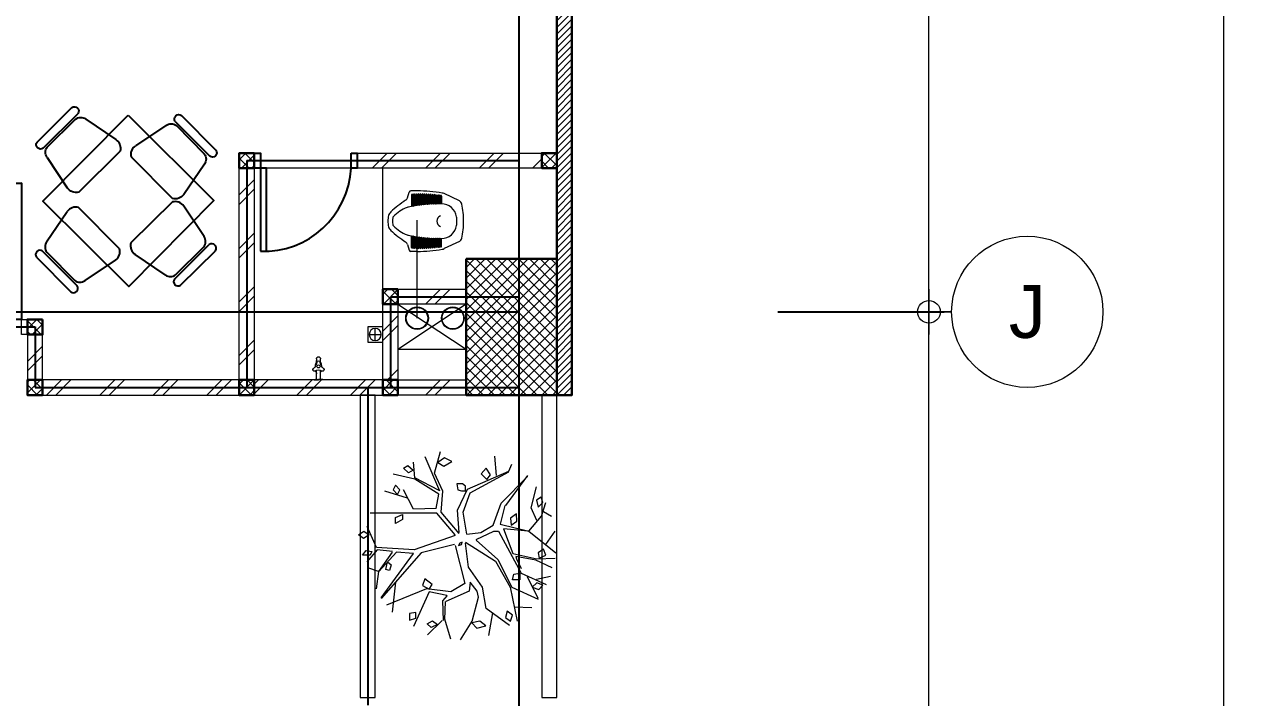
# Model space of a CAD drawing. Header units: millimetres. Extents: x -324 to 75, y -297 to 70.
# Drawn here: x -13.98 to -5.9, y 46.33 to 50.78 of the extents above; entities that cross this region are included whole.
import ezdxf
from ezdxf.enums import TextEntityAlignment as Align

# ---------------------------------------------------------------- set-up
doc = ezdxf.new("R2010")
doc.units = ezdxf.units.MM
doc.layers.get('defpoints').update_dxf_attribs({"color": 1})
for name, color, linetype, lineweight in [('ars', 11, 'Continuous', 0), ('KOL', 1, 'Continuous', 30), ('KOLOM', 4, 'Continuous', 9), ('lan', 7, 'Continuous', 15), ('POHON', 62, 'Continuous', 5), ('SANITAIR', 15, 'Continuous', 9), ('tem', 5, 'Continuous', 20), ('u', 6, 'Continuous', 20)]:
    doc.layers.add(name, color=color, linetype=linetype, lineweight=lineweight)
doc.layers.add('as', color=1, linetype='Continuous', plot=False)
doc.layers.add('FURNITURE', color=68, linetype='Continuous')
doc.layers.add('Kusen', color=30, linetype='Continuous')
doc.styles.add('ATTR', font='romans.shx', dxfattribs={"width": 0.8, "height": 0.56})
doc.styles.add('S', font='simplex', dxfattribs={"width": 0.75})
doc.styles.get("Standard").update_dxf_attribs({"font": 'arial.ttf'})
doc.dimstyles.new('sk-100', dxfattribs={"dimtxt": 0.35, "dimasz": 0.15, "dimexe": 0.1, "dimexo": 0, "dimgap": 0.15, "dimtad": 1, "dimdec": 0, "dimlfac": 100, "dimzin": 0, "dimdsep": 46, "dimtxsty": 'Standard', "dimblk": 'BULAT', "dimcen": 0.09, "dimclrd": 256, "dimclre": 256, "dimclrt": 256, "dimadec": 0, "dimazin": 0, "dimtfac": 1, "dimtdec": 0, "dimtofl": 0, "dimtmove": 0, "dimatfit": 3, "dimldrblk": 'BULAT', "dimfxl": 1, "dimtolj": 1, "dimtzin": 0, "dimlwd": -1, "dimarcsym": 0})

# ---------------------------------------------------------------- blocks, each defined once
blk = doc.blocks.new('bola-3')
at = {"layer": 'POHON'}
for p, q in [((-0.799, 1.609), (-0.703, 2.138)), ((-0.045, 2.245), (-0.318, 1.803)), ((0.177, 2.226), (0.328, 1.732)), ((0.387, 1.789), (0.731, 2.125)), ((-1.212, 1.009), (-1.377, 1.803)), ((-1.198, 1.908), (-0.648, 1.503)), ((-0.318, 1.803), (-0.469, 1.238)), ((0.315, 1.344), (0.328, 1.767)), ((0.356, 1.785), (0.37, 1.327)), ((0.686, 1.115), (1.057, 1.926)), ((-1.308, 1.468), (-1.721, 1.485)), ((-0.648, 1.503), (-0.566, 1.009)), ((1.553, 1.591), (1.47, 0.886)), ((-1.253, 1.009), (-1.872, 1.291)), ((-1.872, 1.274), (-1.625, 0.762)), ((-0.469, 1.238), (-0.442, 1.097)), ((-0.249, 1.097), (0.301, 1.344)), ((0.37, 1.327), (0.26, 1.203)), ((0.273, 1.203), (0.686, 1.115)), ((0.755, 1.044), (1.69, 1.432)), ((0.879, 0.198), (1.814, 1.274)), ((1.814, 1.256), (1.057, 0.216)), ((-1.473, 0.674), (-2.065, 0.939)), ((-0.923, 0.357), (-1.253, 1.009)), ((-0.868, 0.392), (-1.212, 1.009)), ((-0.566, 1.009), (-0.236, 0.533)), ((-0.442, 1.097), (-0.277, 0.886)), ((-0.277, 0.886), (-0.249, 1.097)), ((-0.153, 0.921), (0.177, 1.115)), ((0.081, 0.022), (-0.153, 0.921)), ((0.177, 1.115), (0.755, 1.044)), ((1.883, 0.639), (1.938, 1.044)), ((-1.831, 0.815), (-2.161, 0.745)), ((-0.937, -0.313), (-1.473, 0.674)), ((1.456, 0.18), (1.869, 0.639)), ((1.869, 0.639), (1.553, 0.18)), ((1.883, 0.639), (2.13, 0.551)), ((-1.845, 0.339), (-2.271, 0.322)), ((-2.202, 0.551), (-1.817, 0.374)), ((-1.281, 0.216), (-1.845, 0.339)), ((-1.817, 0.374), (-1.35, 0.286)), ((-1.363, 0.339), (-1.473, 0.568)), ((-1.35, 0.286), (-1.363, 0.339)), ((-0.414, -0.102), (-0.923, 0.357)), ((-0.167, -0.049), (-0.868, 0.392)), ((-0.236, 0.533), (-0.167, -0.031)), ((1.91, 0.128), (2.158, 0.41)), ((-1.652, -0.313), (-2.285, 0.198)), ((-2.051, 0.004), (-2.271, -0.313)), ((-1.061, -0.366), (-1.281, 0.216)), ((0.081, -0.207), (1.044, 0.128)), ((0.095, 0.004), (0.879, 0.198)), ((1.044, 0.128), (1.924, 0.075)), ((1.057, 0.216), (1.456, 0.18)), ((1.553, 0.163), (1.91, 0.128)), ((1.924, 0.075), (2.144, -0.419)), ((-0.414, -0.119), (-0.827, -0.313)), ((-0.524, -0.278), (-0.813, -0.454)), ((-0.194, -0.243), (-0.524, -0.278)), ((-0.194, -0.243), (-0.112, -0.754)), ((-0.015, -0.26), (0.411, -0.754)), ((-0.015, -0.278), (0.026, -0.807)), ((0.081, -0.225), (0.507, -0.736)), ((-1.652, -0.313), (-1.955, -0.666)), ((-1.845, -0.56), (-1.707, -0.86)), ((-0.978, -0.472), (-1.652, -0.313)), ((-1.639, -0.313), (-1.061, -0.366)), ((-1.088, -0.913), (-0.978, -0.472)), ((-0.813, -0.454), (-1.006, -0.966)), ((-0.827, -0.313), (-0.937, -0.313)), ((-1.996, -0.772), (-2.189, -0.666)), ((-1.955, -0.666), (-2.051, -0.983)), ((-1.707, -0.86), (-1.831, -1.354)), ((-0.112, -0.754), (-0.277, -1.213)), ((0.026, -0.807), (-0.208, -1.301)), ((0.411, -0.754), (0.37, -1.248)), ((0.521, -0.842), (0.466, -1.177)), ((0.507, -0.736), (2.075, -0.736)), ((0.521, -0.842), (1.057, -0.825)), ((1.057, -0.825), (1.291, -1.283)), ((-1.625, -1.618), (-1.102, -0.913)), ((-1.006, -0.966), (-1.625, -1.6)), ((1.195, -1.089), (1.731, -1.248)), ((-0.277, -1.213), (-1.185, -1.706)), ((-0.208, -1.301), (-1.185, -1.724)), ((0.37, -1.248), (0.562, -1.671)), ((0.438, -1.248), (0.782, -2.059)), ((0.452, -1.265), (1.03, -1.565)), ((0.466, -1.177), (1.03, -1.53)), ((-0.896, -1.618), (-0.854, -2.077)), ((0.562, -1.671), (0.425, -2.182)), ((1.03, -1.53), (1.539, -1.653)), ((1.03, -1.565), (1.057, -1.936)), ((-1.185, -1.724), (-1.253, -1.883))]:
    blk.add_line(p, q, dxfattribs=at)
for points in [[(-1.226, 1.803), (-1.267, 1.662), (-1.143, 1.573), (-1.102, 1.715)], [(-0.435, 1.966), (-0.641, 1.913), (-0.504, 1.807), (-0.311, 1.842)], [(0.49, 1.882), (0.641, 1.953), (0.738, 1.864), (0.614, 1.794)], [(1.155, 1.778), (1.001, 1.734), (1.001, 1.602), (1.155, 1.624)], [(-1.735, 1.009), (-1.886, 1.062), (-1.982, 0.956), (-1.845, 0.903)], [(0.691, 1.051), (0.622, 0.941), (0.794, 0.809), (0.846, 0.963)], [(-1.441, 0.676), (-1.441, 0.831), (-1.269, 0.831), (-1.303, 0.698)], [(1.671, 0.412), (1.585, 0.478), (1.62, 0.61), (1.706, 0.588)], [(-1.9, 0.322), (-2.051, 0.251), (-1.996, 0.11), (-1.872, 0.198)], [(-0.002, 0.022), (-0.07, 0.004), (-0.084, -0.049), (-0.029, -0.031)], [(2.034, 0.163), (2.075, 0.251), (2.254, 0.251), (2.171, 0.145)], [(2.099, -0.225), (2.237, -0.137), (2.347, -0.225), (2.223, -0.313)], [(-1.236, -0.454), (-1.374, -0.543), (-1.36, -0.719), (-1.222, -0.613)], [(1.319, -0.706), (1.319, -0.582), (1.484, -0.494), (1.484, -0.635)], [(-1.872, -0.878), (-1.982, -0.983), (-1.941, -1.107), (-1.831, -1.036)], [(-0.167, -1.261), (-0.167, -1.367), (-0.098, -1.42), (0.04, -1.42), (0.012, -1.279), (-0.07, -1.261)], [(1.43, -1.175), (1.379, -1.285), (1.482, -1.396), (1.534, -1.285)], [(-0.667, -1.528), (-0.753, -1.638), (-0.65, -1.792), (-0.53, -1.66)], [(1.069, -1.748), (1.173, -1.682), (1.293, -1.792), (1.19, -1.858)], [(0.485, -1.924), (0.347, -1.836), (0.158, -1.947), (0.33, -2.035)]]:
    blk.add_lwpolyline(points, close=True, dxfattribs=at)
at = {"layer": 'POHON', "style": 'ATTR', "width": 0.8, "flags": 9}
blk.add_attdef('ESTCODE', (-0.07, 0.004), '', height=0.00000926, dxfattribs=at)
blk = doc.blocks.new("k1'")
at = {"layer": 'ars'}
h = blk.add_hatch(dxfattribs=at)
h.set_pattern_fill('_USER', color=256, scale=0.05, angle=45, double=1, pattern_type=0)
h.set_pattern_definition([(45, (0, -5), (-0.03535534, 0.03535534), []), (135, (0, -5), (-0.03535534, -0.03535534), [])])
h.paths.add_polyline_path([(-0.3, -0.45), (0.3, -0.45), (0.3, 0.45), (-0.3, 0.45)])
at = {"layer": 'KOL'}
blk.add_lwpolyline([(-0.3, -0.45), (0.3, -0.45), (0.3, 0.45), (-0.3, 0.45)], close=True, dxfattribs=at)
blk = doc.blocks.new('KRAN ATAS')
for p, q in [((-0.0198, 0), (0, 0)), ((-0.0198, -0.0015), (-0.0198, 0)), ((0.0198, 0), (0, 0)), ((0.0198, -0.0015), (0.0198, 0)), ((-0.0193, -0.002), (0, -0.002)), ((-0.0087, -0.006), (-0.0087, -0.0441)), ((0.0193, -0.002), (0, -0.002)), ((0.0087, -0.006), (0.0087, -0.0441))]:
    blk.add_line(p, q)
for centre, radius, start, end in [((-0.0191, -0.047), 0.00682, 147.2603, 232.4214), ((-0.0188, -0.0464), 0.00682, 67.5786, 152.7397), ((-0.0514, -0.0871), 0.0447, 7.4918, 50.9581), ((-0.0193, -0.0015), 0.0005, 180, 270), ((0, -0.0187), 0.0268, 232.9628, 307.0372), ((-0.0127, -0.006), 0.004, 0, 90), ((0.0743, -0.0604), 0.0878, 163.7486, 168.4446), ((-0.0388, -0.0275), 0.03, 343.7486, 0), ((-0.0004, -0.0613), 0.0068, 86.5771, 273.4229), ((0.0004, -0.0613), 0.0068, 266.5771, 93.4229), ((0.0514, -0.0871), 0.0447, 129.0419, 172.5082), ((0.0127, -0.006), 0.004, 90, 180), ((0.0388, -0.0275), 0.03, 180, 196.2514), ((-0.0743, -0.0604), 0.0878, 11.5554, 16.2514), ((0.0188, -0.0464), 0.00682, 27.2603, 112.4214), ((0.0193, -0.0015), 0.0005, 270, 0), ((0.0191, -0.047), 0.00682, 307.5786, 32.7397), ((0.0743, -0.0604), 0.0878, 182.0552, 189.0251), ((-0.0892, -0.0965), 0.08, 0.3555, 16.2023), ((-0.0004, -0.0965), 0.0088, 176.8553, 272.6444), ((-0.0003, -0.0804), 0.00682, 187.5786, 272.7397), ((0.0003, -0.0804), 0.00682, 267.2603, 352.4214), ((0.0004, -0.0965), 0.0088, 267.3556, 3.1447), ((0.0892, -0.0965), 0.08, 163.7977, 179.6445), ((-0.0743, -0.0604), 0.0878, 350.9749, 357.9448)]:
    blk.add_arc(centre, radius, start, end)
blk = doc.blocks.new('AVOOR')
blk.add_lwpolyline([(-21.8185, -71.5914), (-21.9185, -71.5914), (-21.9185, -71.4914), (-21.8185, -71.4914)], close=True)
for points in [[(-21.8685, -71.5014), (-21.8685, -71.5814)], [(-21.9085, -71.5414), (-21.8285, -71.5414)]]:
    blk.add_lwpolyline(points)
blk.add_circle((-21.8685, -71.5414), 0.04)
blk = doc.blocks.new('CL J D')
for p, q in [((0.0275, 0.1273), (0.1283, 0.1756)), ((0.1723, 0.1631), (0.1723, 0.1111)), ((0.1812, 0.1631), (0.1812, 0.1109)), ((0.186, 0.1645), (0.186, 0.1109)), ((0.1949, 0.1645), (0.1949, 0.1105)), ((0.1996, 0.1657), (0.1996, 0.1105)), ((0.2085, 0.1657), (0.2085, 0.11)), ((0.2133, 0.1667), (0.2133, 0.11)), ((0.2222, 0.1667), (0.2222, 0.1092)), ((0.2269, 0.1676), (0.2269, 0.1092)), ((0.2358, 0.1676), (0.2358, 0.1082)), ((0.2406, 0.1682), (0.2406, 0.1082)), ((0.2495, 0.1682), (0.2495, 0.107)), ((0.2542, 0.1687), (0.2542, 0.107)), ((0.2631, 0.1687), (0.2631, 0.1056)), ((0.2679, 0.169), (0.2679, 0.1056)), ((0.2768, 0.169), (0.2768, 0.104)), ((0.2815, 0.1692), (0.2815, 0.104)), ((0.2904, 0.1692), (0.2904, 0.1022)), ((0.2952, 0.1691), (0.2952, 0.1022)), ((0.3041, 0.1691), (0.3041, 0.1003)), ((0.306, 0.1938), (0.3479, 0.1938)), ((0.3088, 0.1689), (0.3088, 0.1003)), ((0.3177, 0.1689), (0.3177, 0.0981)), ((0.3225, 0.1685), (0.3225, 0.0981)), ((0.3314, 0.1685), (0.3314, 0.0957)), ((0.3361, 0.1679), (0.3361, 0.0957)), ((0.345, 0.1679), (0.345, 0.093)), ((0.3709, 0.1476), (0.3594, 0.1853)), ((0.145, 0.1598), (0.145, 0.1109)), ((0.1539, 0.1598), (0.1539, 0.1111)), ((0.1587, 0.1615), (0.1587, 0.1111)), ((0.1676, 0.1615), (0.1676, 0.1111)), ((0.0275, -0.1398), (0.1283, -0.188)), ((0.145, -0.1722), (0.145, -0.1234)), ((0.1539, -0.1722), (0.1539, -0.1236)), ((0.1587, -0.174), (0.1587, -0.1236)), ((0.1676, -0.174), (0.1676, -0.1236)), ((0.1723, -0.1756), (0.1723, -0.1236)), ((0.1812, -0.1756), (0.1812, -0.1234)), ((0.186, -0.177), (0.186, -0.1234)), ((0.1949, -0.177), (0.1949, -0.123)), ((0.1996, -0.1782), (0.1996, -0.123)), ((0.2085, -0.1782), (0.2085, -0.1224)), ((0.2133, -0.1792), (0.2133, -0.1224)), ((0.2222, -0.1792), (0.2222, -0.1216)), ((0.2269, -0.18), (0.2269, -0.1216)), ((0.2358, -0.18), (0.2358, -0.1206)), ((0.2406, -0.1807), (0.2406, -0.1206)), ((0.2495, -0.1807), (0.2495, -0.1195)), ((0.2542, -0.1812), (0.2542, -0.1195)), ((0.2631, -0.1812), (0.2631, -0.1181)), ((0.2679, -0.1815), (0.2679, -0.1181)), ((0.2768, -0.1815), (0.2768, -0.1165)), ((0.2815, -0.1816), (0.2815, -0.1165)), ((0.2904, -0.1816), (0.2904, -0.1147)), ((0.2952, -0.1816), (0.2952, -0.1147)), ((0.3041, -0.1816), (0.3041, -0.1127)), ((0.3088, -0.1813), (0.3088, -0.1127)), ((0.3177, -0.1813), (0.3177, -0.1105)), ((0.3225, -0.1809), (0.3225, -0.1105)), ((0.3314, -0.1809), (0.3314, -0.1081)), ((0.3361, -0.1803), (0.3361, -0.1081)), ((0.345, -0.1803), (0.345, -0.1055)), ((0.3709, -0.16), (0.3594, -0.1977)), ((0.306, -0.2062), (0.3479, -0.2062))]:
    blk.add_line(p, q)
for centre, radius, start, end in [((0.1462, 0.1381), 0.0415, 97.43664, 115.58841), ((0.3183, -0.8979), 1.0917, 90.64465, 99.35641), ((0.1495, 0.1598), 0.00445, 0, 180), ((0.1631, 0.1615), 0.00445, 0, 180), ((0.1768, 0.1631), 0.00445, 0, 180), ((0.1904, 0.1645), 0.00445, 0, 180), ((0.2041, 0.1657), 0.00445, 0, 180), ((0.2177, 0.1667), 0.00445, 0, 180), ((0.2314, 0.1676), 0.00445, 0, 180), ((0.245, 0.1682), 0.00445, 0, 180), ((0.2587, 0.1687), 0.00445, 0, 180), ((0.2723, 0.169), 0.00445, 0, 180), ((0.286, 0.1692), 0.00445, 0, 180), ((0.2996, 0.1691), 0.00445, 0, 180), ((0.3133, 0.1689), 0.00445, 0, 180), ((0.3269, 0.1685), 0.00445, 0, 180), ((0.3406, 0.1679), 0.00445, 0, 180), ((0.3479, 0.1818), 0.012, 16.98371, 90), ((0.5098, 0), 0.5098, 167.907, 180.70014), ((0.0403, 0.1006), 0.0297, 115.58841, 167.907), ((0.1458, 0.0077), 0.1009, 89.36458, 171.9631), ((0.1427, 0.1109), 0.00237, 271.71865, 0), ((0.1639, -0.8282), 0.9369, 77.60377, 91.04193), ((0.1563, 0.1111), 0.00237, 180, 0), ((0.17, 0.1111), 0.00237, 180, 0), ((0.1836, 0.1109), 0.00237, 180, 0), ((0.1973, 0.1105), 0.00237, 180, 0), ((0.2109, 0.11), 0.00237, 180, 0), ((0.2246, 0.1092), 0.00237, 180, 0), ((0.2382, 0.1082), 0.00237, 180, 0), ((0.2519, 0.107), 0.00237, 180, 0), ((0.2655, 0.1056), 0.00237, 180, 0), ((0.2792, 0.104), 0.00237, 180, 0), ((0.2928, 0.1022), 0.00237, 180, 0), ((0.3064, 0.1003), 0.00237, 180, 0), ((0.3201, 0.0981), 0.00237, 180, 0), ((0.3337, 0.0957), 0.00237, 180, 0), ((0.3474, 0.093), 0.00237, 180, 258.7357), ((0.3518, 0.0291), 0.0593, 68.96955, 77.12628), ((0.3992, 0.1563), 0.0297, 196.98371, 236.58705), ((0.2831, -0.1497), 0.2509, 43.87855, 68.96955), ((-0.0629, -0.5443), 0.8096, 47.75416, 56.58705), ((0.1995, 0.0001), 0.1551, 171.9445, 182.3259), ((0.1409, -0.0052), 0.0359, 358.3993, 69.7102), ((0.4511, 0.0118), 0.0178, 9.30537, 43.87855), ((0.3402, -0.0063), 0.1302, 0.0418, 9.30537), ((0.4495, 0.0199), 0.0475, 13.4838, 47.75416), ((0.3402, -0.0063), 0.1598, 0.03404, 13.4838), ((0.5098, -0.0125), 0.5098, 179.29986, 192.093), ((0.1995, -0.0125), 0.1551, 177.6741, 188.0555), ((0.1458, -0.0202), 0.1009, 188.0369, 270.63542), ((0.1409, -0.0072), 0.0359, 290.2898, 1.6007), ((0.2831, 0.1372), 0.2509, 291.03045, 316.12145), ((-0.0629, 0.5318), 0.8096, 303.41295, 312.24584), ((0.4511, -0.0243), 0.0178, 316.12145, 350.69463), ((0.3402, -0.0061), 0.1302, 350.69463, 359.9582), ((0.4495, -0.0323), 0.0475, 312.24584, 346.5162), ((0.3402, -0.0061), 0.1598, 346.5162, 359.96596), ((0.0403, -0.113), 0.0297, 192.093, 244.41159), ((0.1427, -0.1234), 0.00237, 0, 88.28135), ((0.1639, 0.8157), 0.9369, 268.95807, 282.39623), ((0.1563, -0.1236), 0.00237, 0, 180), ((0.17, -0.1236), 0.00237, 0, 180), ((0.1836, -0.1234), 0.00237, 0, 180), ((0.1973, -0.123), 0.00237, 0, 180), ((0.2109, -0.1224), 0.00237, 0, 180), ((0.2246, -0.1216), 0.00237, 0, 180), ((0.2382, -0.1206), 0.00237, 0, 180), ((0.2519, -0.1195), 0.00237, 0, 180), ((0.2655, -0.1181), 0.00237, 0, 180), ((0.2792, -0.1165), 0.00237, 0, 180), ((0.2928, -0.1147), 0.00237, 0, 180), ((0.3064, -0.1127), 0.00237, 0, 180), ((0.3201, -0.1105), 0.00237, 0, 180), ((0.3337, -0.1081), 0.00237, 0, 180), ((0.3474, -0.1055), 0.00237, 101.2643, 180), ((0.3518, -0.0415), 0.0593, 282.87372, 291.03045), ((0.3992, -0.1687), 0.0297, 123.41295, 163.01629), ((0.1462, -0.1506), 0.0415, 244.41159, 262.56336), ((0.3183, 0.8854), 1.0917, 260.64359, 269.35535), ((0.1495, -0.1722), 0.00445, 180, 0), ((0.1631, -0.174), 0.00445, 180, 0), ((0.1768, -0.1756), 0.00445, 180, 0), ((0.1904, -0.177), 0.00445, 180, 0), ((0.2041, -0.1782), 0.00445, 180, 0), ((0.2177, -0.1792), 0.00445, 180, 0), ((0.2314, -0.18), 0.00445, 180, 0), ((0.245, -0.1807), 0.00445, 180, 0), ((0.2587, -0.1812), 0.00445, 180, 0), ((0.2723, -0.1815), 0.00445, 180, 0), ((0.286, -0.1816), 0.00445, 180, 0), ((0.2996, -0.1816), 0.00445, 180, 0), ((0.3133, -0.1813), 0.00445, 180, 0), ((0.3269, -0.1809), 0.00445, 180, 0), ((0.3406, -0.1803), 0.00445, 180, 0), ((0.3479, -0.1942), 0.012, 270, 343.01629)]:
    blk.add_arc(centre, radius, start, end)
blk = doc.blocks.new('P.60')
at = {"layer": 'Kusen'}
for points in [[(1472.8348, 997.5354), (1472.8748, 997.5354), (1472.8748, 997.4354), (1472.8348, 997.4354)], [(1473.4748, 997.5354), (1473.5148, 997.5354), (1473.5148, 997.4354), (1473.4748, 997.4354)], [(1472.8748, 996.8854), (1472.9148, 996.8854), (1472.9148, 997.4354), (1472.8748, 997.4354)]]:
    blk.add_lwpolyline(points, close=True, dxfattribs=at)
blk.add_arc((1472.8948, 997.4658), 0.5808, 268.02661, 356.99428, dxfattribs=at)
blk = doc.blocks.new('P-90')
at = {"layer": 'Kusen'}
blk.add_lwpolyline([(374.6908, -21.5979), (374.7408, -21.5979), (374.7408, -22.4979), (374.6908, -22.4979)], close=True, dxfattribs=at)
at = {"layer": 'Kusen', "lineweight": 9}
for points in [[(373.8008, -22.4979), (373.8408, -22.4979), (373.8408, -22.5979), (373.8008, -22.5979)], [(374.7408, -22.4979), (374.7808, -22.4979), (374.7808, -22.5979), (374.7408, -22.5979)]]:
    blk.add_lwpolyline(points, close=True, dxfattribs=at)
at = {"layer": 'Kusen'}
blk.add_arc((374.7408, -22.4979), 0.9, 90, 180, dxfattribs=at)
blk = doc.blocks.new('Manager Chair')
for p, q in [((6.793595, 0), (-6.793595, 0)), ((6.793595, -2.40006), (-6.793595, -2.40006)), ((5.764665, -3), (-5.250155, -3)), ((-7.308135, -5), (-9.242845, -14.93924)), ((7.82266, -5), (9.757352, -14.93924)), ((-7.822645, -18), (8.337156, -18))]:
    blk.add_line(p, q)
for centre, radius, start, end in [((-6.608415, -1.20003), 1.214231, 98.77222, 261.2278), ((-4.915795, -5.40289), 2.426032, 97.92188, 170.4409), ((5.430285, -5.40292), 2.42607, 9.559852, 82.07782), ((6.608435, -1.20003), 1.214228, 278.7714, 81.22861), ((-6.352795, -15.45813), 2.936262, 169.8216, 239.9611), ((6.867295, -15.45813), 2.936262, 300.0388, 10.17842)]:
    blk.add_arc(centre, radius, start, end)
at = {"style": 'ATTR', "width": 0.8, "flags": 9}
blk.add_attdef('ESTCODE', (0, 0), '', height=0.003816, dxfattribs=at)
blk = doc.blocks.new('mj makan')
blk.add_lwpolyline([(-0.0055, 1.1314), (0.5629, 0.5684), (0, 0), (-0.5684, 0.5629)], close=True)
for p, xscale, yscale, zscale, rotation in [((-0.4923, 1.0685), -0.02383953608250516, 0.02383953608250516, 0.02383953608250516, 44.72219960516194), ((0.4614, 1.0156), -0.02383953608250517, 0.02383953608250517, 0.02383953608250517, 314.7221996051619)]:
    blk.add_blockref('Manager Chair', p, dxfattribs=dict(xscale=xscale, yscale=yscale, zscale=zscale, rotation=rotation))
at = {"extrusion": (0, 0, -1)}
for p, xscale, yscale, zscale, rotation in [((-0.457, 0.1222), -0.02383953608250516, 0.02383953608250516, -0.02383953608250516, 135.277800394838), ((0.4971, 0.0786), -0.0238395360825052, 0.0238395360825052, -0.0238395360825052, 225.2778003948382)]:
    blk.add_blockref('Manager Chair', p, dxfattribs=dict(at, xscale=xscale, yscale=yscale, zscale=zscale, rotation=rotation))
blk = doc.blocks.new('K 10.10')
at = {"layer": 'ars'}
h = blk.add_hatch(dxfattribs=at)
h.set_pattern_fill('_USER', color=256, scale=0.05, angle=45, double=1, pattern_type=0)
h.set_pattern_definition([(45, (0, 0), (-0.035355339, 0.035355339), []), (135, (0, 0), (-0.035355339, -0.035355339), [])])
h.paths.add_polyline_path([(1560.5383, 1380.4069), (1560.6383, 1380.4069), (1560.6383, 1380.5069), (1560.5383, 1380.5069)])
at = {"layer": 'KOL'}
blk.add_lwpolyline([(1560.5383, 1380.4069), (1560.6383, 1380.4069), (1560.6383, 1380.5069), (1560.5383, 1380.5069)], close=True, dxfattribs=at)
blk = doc.blocks.new('A-2')
at = {"layer": 'ars'}
h = blk.add_hatch(dxfattribs=at)
h.set_pattern_fill('ANSI31', color=256, scale=0.25, angle=180, style=0)
h.set_pattern_definition([(45, (42.26, 5.669545), (-0.022097087, 0.022097087), [])])
h.paths.add_polyline_path([(41.66, 56.3695), (42.16, 56.3695), (42.26, 56.3695), (42.26, 50.5695), (42.16, 50.5695), (42.16, 56.2695), (41.66, 56.2695)])
h = blk.add_hatch(dxfattribs=at)
h.set_pattern_fill('TEMBOK', color=256, scale=0.25)
h.set_pattern_definition([(45, (78.9238, -2.0551), (-0.1767767, 0.1767767), []), (45, (78.9863, -2.0551), (-0.1767767, 0.1767767), [])])
h.paths.add_polyline_path([(40.84, 52.0695), (42.06, 52.0695), (42.06, 52.1695), (40.84, 52.1695)])
h = blk.add_hatch(dxfattribs=at)
h.set_pattern_fill('TEMBOK', color=256, scale=0.25)
h.set_pattern_definition([(45, (76.2438, -6.1551), (-0.1767767, 0.1767767), []), (45, (76.3063, -6.1551), (-0.1767767, 0.1767767), [])])
h.paths.add_polyline_path([(40.16, 50.6695), (40.06, 50.6695), (40.06, 52.0695), (40.16, 52.0695)])
h = blk.add_hatch(dxfattribs=at)
h.set_pattern_fill('TEMBOK', color=256, scale=0.25)
h.set_pattern_definition([(45, (78.9238, -2.9551), (-0.1767767, 0.1767767), []), (45, (78.9863, -2.9551), (-0.1767767, 0.1767767), [])])
h.paths.add_polyline_path([(41.11, 51.1695), (41.56, 51.1695), (41.56, 51.2695), (41.11, 51.2695)])
h = blk.add_hatch(dxfattribs=at)
h.set_pattern_fill('TEMBOK', color=256, scale=0.25)
h.set_pattern_definition([(45, (77.1938, -7.0551), (-0.1767767, 0.1767767), []), (45, (77.2563, -7.0551), (-0.1767767, 0.1767767), [])])
h.paths.add_polyline_path([(41.11, 50.6695), (41.01, 50.6695), (41.01, 51.1695), (41.11, 51.1695)])
h = blk.add_hatch(dxfattribs=at)
h.set_pattern_fill('TEMBOK', color=256, scale=0.25)
h.set_pattern_definition([(45, (74.8438, -7.2551), (-0.1767767, 0.1767767), []), (45, (74.9063, -7.2551), (-0.1767767, 0.1767767), [])])
h.paths.add_polyline_path([(38.76, 50.6695), (38.66, 50.6695), (38.66, 50.9695), (38.76, 50.9695)])
h = blk.add_hatch(dxfattribs=at)
h.set_pattern_fill('TEMBOK', color=256, scale=0.25)
h.set_pattern_definition([(45, (77.1238, -3.5551), (-0.1767767, 0.1767767), []), (45, (77.1863, -3.5551), (-0.1767767, 0.1767767), [])])
h.paths.add_polyline_path([(38.76, 50.5695), (40.06, 50.5695), (40.06, 50.6695), (38.76, 50.6695)])
h = blk.add_hatch(dxfattribs=at)
h.set_pattern_fill('TEMBOK', color=256, scale=0.25)
h.set_pattern_definition([(45, (78.0738, -3.5551), (-0.1767767, 0.1767767), []), (45, (78.1363, -3.5551), (-0.1767767, 0.1767767), [])])
h.paths.add_polyline_path([(40.16, 50.5695), (41.01, 50.5695), (41.01, 50.6695), (40.16, 50.6695)])
h = blk.add_hatch(dxfattribs=at)
h.set_pattern_fill('TEMBOK', color=256, scale=0.25)
h.set_pattern_definition([(45, (78.9238, -3.5551), (-0.1767767, 0.1767767), []), (45, (78.9863, -3.5551), (-0.1767767, 0.1767767), [])])
h.paths.add_polyline_path([(41.11, 50.5695), (41.56, 50.5695), (41.56, 50.6695), (41.11, 50.6695)])
for centre, radius in [((41.236, 51.0774), 0.075), ((41.4725, 51.0774), 0.075), ((41.236, 51.0774), 0.071), ((41.4725, 51.0774), 0.071)]:
    blk.add_circle(centre, radius, dxfattribs=at)
at = {"layer": 'as'}
for p, q in [((41.91, 56.1195), (41.91, 43.0195)), ((40.11, 52.1195), (40.11, 50.6195)), ((40.11, 52.1195), (41.91, 52.1195)), ((41.06, 51.2195), (41.06, 50.6195)), ((41.06, 51.2195), (41.91, 51.2195)), ((-32.49, 51.1195), (41.91, 51.1195)), ((37.61, 51.0195), (38.71, 51.0195)), ((38.71, 51.0195), (38.71, 50.6195)), ((38.71, 50.6195), (41.91, 50.6195)), ((40.91, 50.6195), (40.91, 48.5195))]:
    blk.add_line(p, q, dxfattribs=at)
at = {"layer": 'KOL'}
blk.add_lwpolyline([(41.66, 56.3695), (42.16, 56.3695), (42.26, 56.3695), (42.26, 50.5695), (42.16, 50.5695), (42.16, 56.2695), (41.66, 56.2695), (41.66, 56.3695)], dxfattribs=at)
at = {"layer": 'lan'}
for p, q in [((40.8, 52.0695), (40.24, 52.0695)), ((41.01, 51.2695), (41.01, 52.0695))]:
    blk.add_line(p, q, dxfattribs=at)
for points in [[(40.96, 50.5695), (40.86, 50.5695), (40.86, 48.5695), (40.96, 48.5695)], [(42.16, 50.5695), (42.06, 50.5695), (42.06, 48.5695), (42.16, 48.5695)]]:
    blk.add_lwpolyline(points, close=True, dxfattribs=at)
at = {"layer": 'tem'}
for points in [[(40.84, 52.1695), (42.06, 52.1695), (42.06, 52.0695), (40.84, 52.0695)], [(40.16, 50.6695), (40.06, 50.6695), (40.06, 52.0695), (40.16, 52.0695)], [(41.11, 51.2695), (41.56, 51.2695), (41.56, 51.1695), (41.11, 51.1695)], [(41.11, 50.6695), (41.01, 50.6695), (41.01, 51.1695), (41.11, 51.1695)], [(38.66, 50.6695), (38.76, 50.6695), (38.76, 50.9695), (38.66, 50.9695)], [(38.76, 50.5695), (40.06, 50.5695), (40.06, 50.6695), (38.76, 50.6695)], [(40.16, 50.5695), (41.01, 50.5695), (41.01, 50.6695), (40.16, 50.6695)], [(41.56, 50.5695), (41.11, 50.5695), (41.11, 50.6695), (41.56, 50.6695)]]:
    blk.add_lwpolyline(points, close=True, dxfattribs=at)
at = {"layer": 'u'}
for points in [[(41.236, 51.0774), (41.236, 51.7259)], [(41.56, 50.8695), (41.1096, 51.1691)], [(41.56, 51.1695), (41.11, 50.8695)], [(41.56, 50.8695), (41.11, 50.8695)]]:
    blk.add_lwpolyline(points, dxfattribs=at)
at = {"layer": 'FURNITURE'}
blk.add_blockref('mj makan', (39.3305, 51.2876), dxfattribs=at)
at = {"layer": 'KOL', "xscale": -1, "rotation": 180}
blk.add_blockref("k1'", (41.86, 51.0195), dxfattribs=at)
at = {"layer": 'KOLOM', "extrusion": (0, 0, -1), "xscale": -1, "zscale": -1, "rotation": 180}
for p in [(-1600.6983, 1432.5764), (-1602.6983, 1432.5764), (-1601.6483, 1431.6764), (-1599.2983, 1431.4764), (-1599.2983, 1431.0764), (-1600.6983, 1431.0764), (-1601.6483, 1431.0764)]:
    blk.add_blockref('K 10.10', p, dxfattribs=at)
at = {"layer": 'Kusen'}
for name, p in [('P.60', (-1432.6748, -945.3658)), ('P-90', (-336.1208, 73.5674))]:
    blk.add_blockref(name, p, dxfattribs=at)
at = {"layer": 'POHON', "linetype": 'ByBlock', "lineweight": -3, "xscale": 0.28125, "yscale": 0.28125, "zscale": 0.28125, "rotation": 180}
blk.add_blockref('bola-3', (41.51, 49.582), dxfattribs=at)
at = {"layer": 'SANITAIR', "extrusion": (0, 0, -1), "xscale": -1, "zscale": -1, "rotation": 180}
blk.add_blockref('CL J D', (-41.5435, 51.7128), dxfattribs=at)
at = {"layer": 'SANITAIR', "xscale": -1, "rotation": 180}
blk.add_blockref('AVOOR', (62.8281, -20.5718), dxfattribs=at)
at = {"layer": 'SANITAIR', "extrusion": (0, 0, -1), "xscale": 1.450644103627577, "yscale": 1.450644103627577, "zscale": -1.450644103627577, "rotation": 180.0386559153115}
blk.add_blockref('KRAN ATAS', (-40.584, 50.6695), dxfattribs=at)
blk = doc.blocks.new('BULAT')
for p, q in [((0, -1), (0, 1)), ((-1, 0), (1, 0))]:
    blk.add_line(p, q)
blk.add_circle((0, 0), 0.5)
blk = doc.blocks.new('*D137')
at = {"layer": 'defpoints', "color": 0}
for p in [(-8.9955, 48.8754), (-7.9955, 48.8754), (-8.9955, 40.7754)]:
    blk.add_point(p, dxfattribs=at)
at = {"layer": 'u', "lineweight": -2}
for p, q in [((-8.9955, 48.8754), (-7.8955, 48.8754)), ((-8.9955, 40.7754), (-7.8955, 40.7754))]:
    blk.add_line(p, q, dxfattribs=at)
at = {"layer": 'u'}
blk.add_line((-7.9955, 40.9254), (-7.9955, 48.7254), dxfattribs=at)
at = {"layer": 'u', "xscale": 0.15, "yscale": 0.15, "zscale": 0.15}
for p, rotation in [((-7.9955, 48.8754), 90), ((-7.9955, 40.7754), 270)]:
    blk.add_blockref('BULAT', p, dxfattribs=dict(at, rotation=rotation))
at = {"layer": 'u', "insert": (-8.3242, 44.8254), "char_height": 0.35, "attachment_point": 5, "rotation": 90}
blk.add_mtext('\\A1;810', dxfattribs=at)
blk = doc.blocks.new('NAV')
blk.add_circle((0, -0.4), 0.4)
at = {"style": 'S', "width": 0.75, "flags": 4}
blk.add_attdef('AV', text='', height=0.3, dxfattribs=at).set_placement((0, -0.4), align=Align.MIDDLE)
blk = doc.blocks.new('*D138')
at = {"layer": 'defpoints', "color": 0}
for p in [(-8.9955, 53.8754), (-7.9955, 53.8754), (-8.9955, 48.8754)]:
    blk.add_point(p, dxfattribs=at)
at = {"layer": 'u', "lineweight": -2}
for p, q in [((-8.9955, 53.8754), (-7.8955, 53.8754)), ((-8.9955, 48.8754), (-7.8955, 48.8754))]:
    blk.add_line(p, q, dxfattribs=at)
at = {"layer": 'u'}
blk.add_line((-7.9955, 49.0254), (-7.9955, 53.7254), dxfattribs=at)
at = {"layer": 'u', "xscale": 0.15, "yscale": 0.15, "zscale": 0.15}
for p, rotation in [((-7.9955, 53.8754), 90), ((-7.9955, 48.8754), 270)]:
    blk.add_blockref('BULAT', p, dxfattribs=dict(at, rotation=rotation))
at = {"layer": 'u', "insert": (-8.3242, 51.3754), "char_height": 0.35, "attachment_point": 5, "rotation": 90}
blk.add_mtext('\\A1;500', dxfattribs=at)
blk = doc.blocks.new('*D139')
at = {"layer": 'defpoints', "color": 0}
for p in [(-6.8455, 53.8754), (-6.0455, 53.8754), (-6.8455, -2.1246)]:
    blk.add_point(p, dxfattribs=at)
at = {"layer": 'u', "lineweight": -2}
for p, q in [((-6.8455, 53.8754), (-5.9455, 53.8754)), ((-6.8455, -2.1246), (-5.9455, -2.1246))]:
    blk.add_line(p, q, dxfattribs=at)
at = {"layer": 'u'}
blk.add_line((-6.0455, -1.9746), (-6.0455, 53.7254), dxfattribs=at)
at = {"layer": 'u', "xscale": 0.15, "yscale": 0.15, "zscale": 0.15}
for p, rotation in [((-6.0455, 53.8754), 90), ((-6.0455, -2.1246), 270)]:
    blk.add_blockref('BULAT', p, dxfattribs=dict(at, rotation=rotation))
at = {"layer": 'u', "insert": (-6.3742, 25.8754), "char_height": 0.35, "attachment_point": 5, "rotation": 90}
blk.add_mtext('\\A1;5600', dxfattribs=at)

msp = doc.modelspace()

# ---------------------------------------------------------------- block references
at = {"layer": 'defpoints'}
msp.add_blockref('A-2', (-52.6163, -2.2441), dxfattribs=at)
at = {"layer": 'u'}
ref = msp.add_blockref('NAV', (-7.3455, 49.3754), dxfattribs=dict(at, xscale=1.25, yscale=1.25, zscale=1.25))
ref.add_attrib('AV', 'J', dxfattribs={"layer": '0', "height": 0.35, "flags": 4}).set_placement((-7.3455, 48.8754), align=Align.MIDDLE)

# ---------------------------------------------------------------- dimensions: what is measured, and where the dimension line sits
for base, p1, p2, picture, middle in [((-7.9955, 53.8754), (-8.9955, 48.8754), (-8.9955, 53.8754), '*D138', (-7.9955, 51.3754)), ((-6.0455, 53.8754), (-6.8455, -2.1246), (-6.8455, 53.8754), '*D139', (-6.0455, 25.8754)), ((-7.9955, 48.8754), (-8.9955, 40.7754), (-8.9955, 48.8754), '*D137', (-7.9955, 44.8254))]:
    dim = msp.add_linear_dim(base=base, p1=p1, p2=p2, angle=90, dimstyle='sk-100', dxfattribs=at)
    dim.commit()
    dim.dimension.update_dxf_attribs({"geometry": picture, "text_midpoint": middle, "dimtype": 160})

doc.saveas('drawing.dxf')
